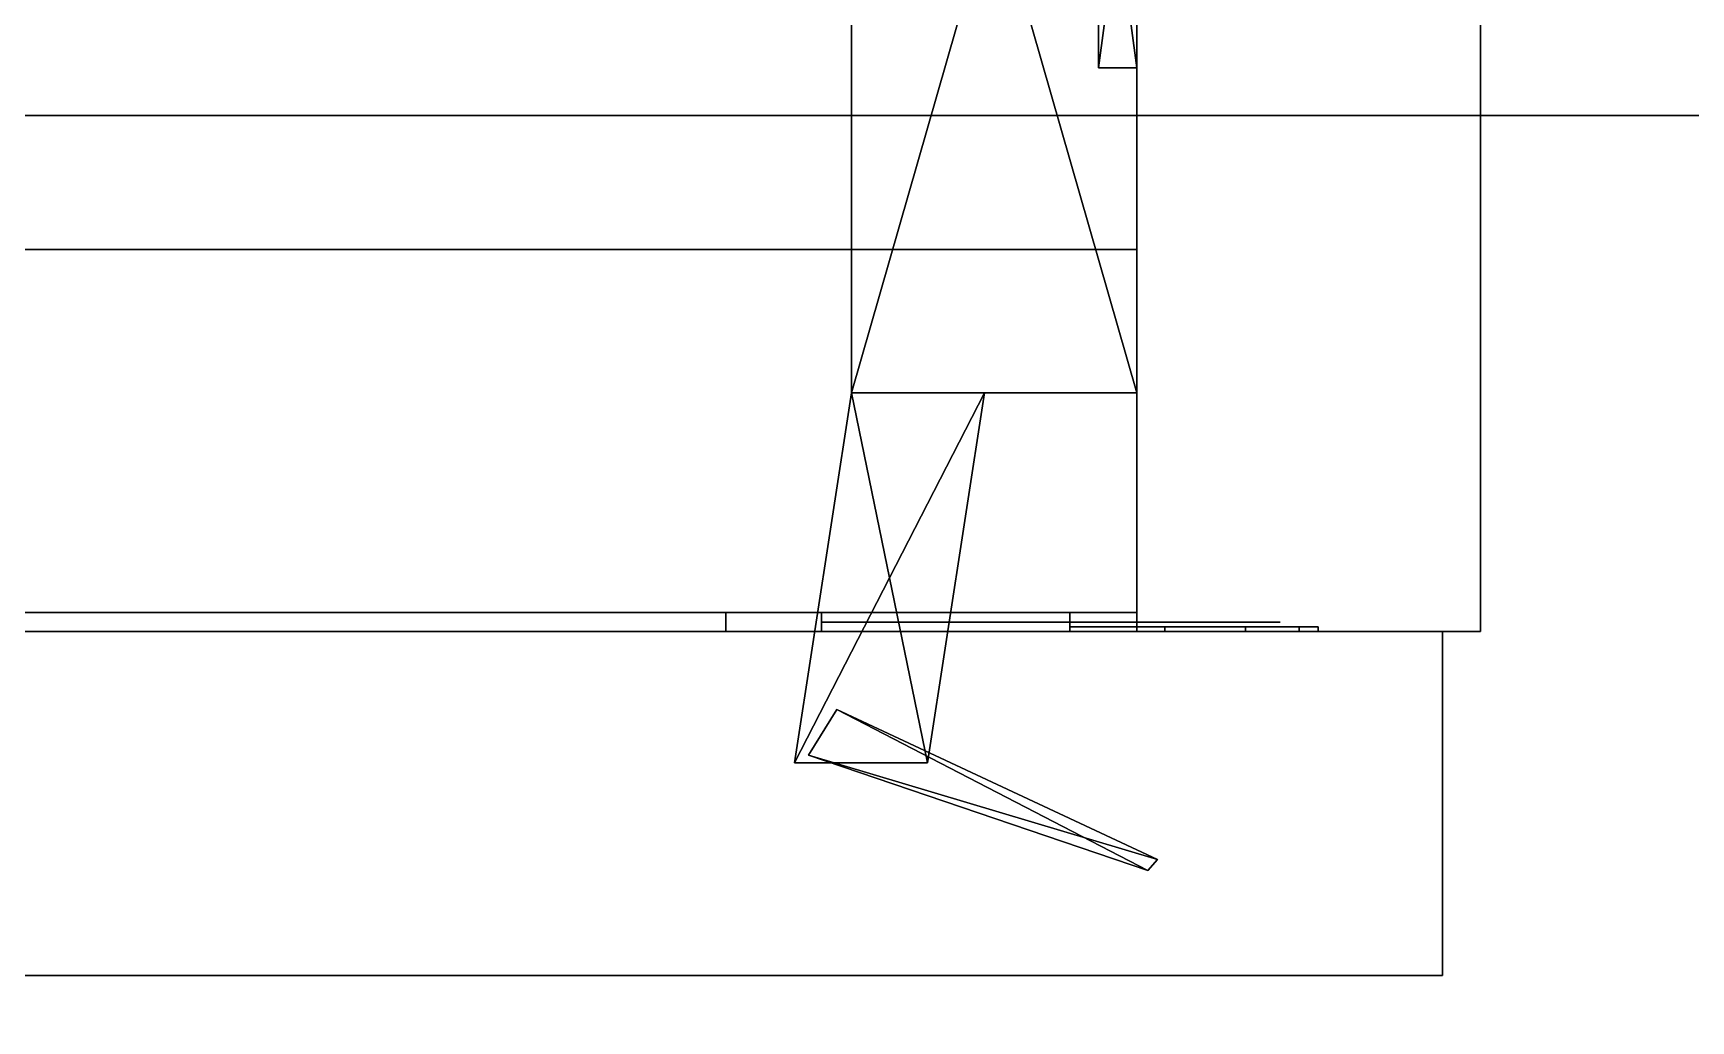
# Model space of a CAD drawing. Extents: x 0 to 5507, y -6518 to 0.
# Drawn here: x 2374.2 to 2461, y -730.4 to -678.7 of the extents above; entities that cross this region are included whole.
import ezdxf

# ---------------------------------------------------------------- set-up
doc = ezdxf.new("R2010")
doc.units = 0
for name, color, linetype in [('LAYER0', 7, 'CONTINUOUS'), ('LAYER192', 7, 'CONTINUOUS'), ('LAYER202', 7, 'CONTINUOUS'), ('LAYER203', 7, 'CONTINUOUS'), ('LAYER206', 7, 'CONTINUOUS'), ('LAYER211', 28, 'CONTINUOUS'), ('LAYER212', 253, 'CONTINUOUS'), ('LAYER213', 28, 'CONTINUOUS'), ('LAYER214', 253, 'CONTINUOUS'), ('LAYER215', 254, 'CONTINUOUS'), ('LAYER308', 254, 'CONTINUOUS')]:
    doc.layers.add(name, color=color, linetype=linetype)

msp = doc.modelspace()

# ---------------------------------------------------------------- linework, layer by layer
at = {"layer": 'LAYER0', "invisible_edges": 1}
for points in [[(5507, 0), (0, -6518), (0, 0), (5507, 0)], [(5507, -6518, 5), (0, 0, 5), (0, -6518, 5), (5507, -6518, 5)], [(0, 0, 5), (5507, -6518, 5), (5507, 0, 5), (0, 0, 5)], [(0, -6518), (5507, 0), (5507, -6518), (0, -6518)]]:
    msp.add_3dface(points, dxfattribs=at)
at = {"layer": 'LAYER192', "invisible_edges": 1}
for points in [[(2432, -360, 116), (1784, -710, 116), (1784, -360, 116), (2432, -360, 116)], [(1784, -710, 116), (2432, -360, 116), (2432, -710, 116), (1784, -710, 116)], [(2432, -710, 134), (1784, -360, 134), (1784, -710, 134), (2432, -710, 134)], [(1784, -360, 134), (2432, -710, 134), (2432, -360, 134), (1784, -360, 134)], [(2432, -360, 116), (2432, -710, 134), (2432, -710, 116), (2432, -360, 116)], [(2432, -710, 134), (2432, -360, 116), (2432, -360, 134), (2432, -710, 134)], [(2432, -710, 134), (1784, -710, 116), (2432, -710, 116), (2432, -710, 134)], [(1784, -710, 116), (2432, -710, 134), (1784, -710, 134), (1784, -710, 116)]]:
    msp.add_3dface(points, dxfattribs=at)
at = {"layer": 'LAYER202', "invisible_edges": 1}
for points in [[(2432, -360, 115), (2432, -710, 885), (2432, -360, 885), (2432, -360, 115)], [(2432, -710, 885), (2432, -360, 115), (2432, -710, 115), (2432, -710, 885)], [(2432, -360, 115), (2450, -710, 115), (2432, -710, 115), (2432, -360, 115)], [(2450, -710, 115), (2432, -360, 115), (2450, -360, 115), (2450, -710, 115)], [(2450, -360, 885), (2432, -710, 885), (2450, -710, 885), (2450, -360, 885)], [(2432, -710, 885), (2450, -360, 885), (2432, -360, 885), (2432, -710, 885)], [(2450, -710, 115), (2450, -360, 885), (2450, -710, 885), (2450, -710, 115)], [(2450, -360, 885), (2450, -710, 115), (2450, -360, 115), (2450, -360, 885)], [(2450, -710, 115), (2432, -710, 885), (2432, -710, 115), (2450, -710, 115)], [(2432, -710, 885), (2450, -710, 115), (2450, -710, 885), (2432, -710, 885)]]:
    msp.add_3dface(points, dxfattribs=at)
at = {"layer": 'LAYER203', "invisible_edges": 1}
for points in [[(2432, -629, 866.5), (1784, -709, 866.5), (1784, -629, 866.5), (2432, -629, 866.5)], [(1784, -709, 866.5), (2432, -629, 866.5), (2432, -709, 866.5), (1784, -709, 866.5)], [(2432, -709, 884.5), (1784, -629, 884.5), (1784, -709, 884.5), (2432, -709, 884.5)], [(1784, -629, 884.5), (2432, -709, 884.5), (2432, -629, 884.5), (1784, -629, 884.5)], [(2432, -629, 866.5), (2432, -709, 884.5), (2432, -709, 866.5), (2432, -629, 866.5)], [(2432, -709, 884.5), (2432, -629, 866.5), (2432, -629, 884.5), (2432, -709, 884.5)], [(2432, -709, 884.5), (1784, -709, 866.5), (2432, -709, 866.5), (2432, -709, 884.5)], [(1784, -709, 866.5), (2432, -709, 884.5), (1784, -709, 884.5), (1784, -709, 866.5)]]:
    msp.add_3dface(points, dxfattribs=at)
at = {"layer": 'LAYER206', "invisible_edges": 1}
for points in [[(2432, -384.6001, 491), (1784, -690, 491), (1784, -384.6001, 491), (2432, -384.6001, 491)], [(1784, -690, 491), (2432, -384.6001, 491), (2432, -690, 491), (1784, -690, 491)], [(2432, -690, 509), (1784, -384.6001, 509), (1784, -690, 509), (2432, -690, 509)], [(1784, -384.6001, 509), (2432, -690, 509), (2432, -384.6001, 509), (1784, -384.6001, 509)], [(2432, -384.6001, 491), (2432, -690, 509), (2432, -690, 491), (2432, -384.6001, 491)], [(2432, -690, 509), (2432, -384.6001, 491), (2432, -384.6001, 509), (2432, -690, 509)], [(2432, -690, 509), (1784, -690, 491), (2432, -690, 491), (2432, -690, 509)], [(1784, -690, 491), (2432, -690, 509), (1784, -690, 509), (1784, -690, 491)]]:
    msp.add_3dface(points, dxfattribs=at)
at = {"layer": 'LAYER211'}
for points in [[(2410.5, -709, 239), (2410.5, -710, 239), (2410.5, -709, 239)], [(2410.5, -709, 197), (2428.5, -709, 197), (2428.5, -709, 197), (2410.5, -709, 197)], [(2410.5, -709, 239), (2428.5, -709, 239), (2428.5, -709, 239), (2410.5, -709, 239)], [(2428.5, -709, 197), (2428.5, -710, 197), (2410.5, -710, 197), (2410.5, -709, 197)], [(2410.5, -710, 197), (2410.5, -710, 239), (2410.5, -709, 239), (2410.5, -709, 197)], [(2428.5, -709, 239), (2428.5, -710, 239), (2410.5, -710, 239), (2410.5, -709, 239)], [(2415.5, -709, 209), (2415.5, -710, 209), (2415.5, -710, 227), (2415.5, -709, 227)], [(2415.5, -709, 209), (2415.5, -710, 209), (2428.5, -710, 209), (2428.5, -709, 209)], [(2415.5, -709, 227), (2415.5, -710, 227), (2428.5, -710, 227), (2428.5, -709, 227)], [(2428.5, -709, 209), (2428.5, -710, 209), (2428.5, -710, 197), (2428.5, -709, 197)], [(2428.5, -709, 227), (2428.5, -710, 227), (2428.5, -710, 239), (2428.5, -709, 239)], [(2410.5, -710, 197), (2428.5, -710, 197), (2428.5, -710, 239), (2410.5, -710, 239)], [(2415.5, -710, 209), (2415.5, -710, 227), (2415.5, -710, 209)], [(2428.5, -710, 209), (2428.5, -710, 197), (2428.5, -710, 209)], [(2428.5, -710, 227), (2428.5, -710, 239), (2428.5, -710, 227)]]:
    msp.add_3dface(points, dxfattribs=at)
for points, invisible_edges in [([(2410.5, -709, 239), (2410.5, -709, 197), (2415.5, -709, 209), (2415.5, -709, 227)], 10), ([(2410.5, -709, 197), (2415.5, -709, 209), (2428.5, -709, 209), (2428.5, -709, 197)], 1), ([(2410.5, -709, 239), (2415.5, -709, 227), (2428.5, -709, 227), (2428.5, -709, 239)], 1), ([(2428.5, -709.5, 227), (2428.5, -709.5, 209), (2415.5, -709.5, 209), (2415.5, -709.5, 227)], 1), ([(2432.709, -709.5, 223.3167), (2432.5, -709.5, 212.5), (2428.5, -709.5, 209), (2428.5, -709.5, 227)], 5), ([(2439.5, -709.5, 223.5), (2439.5, -709.5, 212.5), (2432.5, -709.5, 212.5), (2432.709, -709.5, 223.3167)], 4), ([(2428.5, -709.75, 205), (2433.475, -709.75, 205.9896), (2432.5, -709.75, 212.5), (2428.5, -709.75, 209)], 2), ([(2433.475, -709.75, 230.0104), (2428.5, -709.75, 231), (2428.5, -709.75, 227), (2432.5, -709.75, 223.5)], 8), ([(2433.475, -709.75, 205.9896), (2437.692, -709.75, 208.8076), (2436, -709.75, 212.5), (2432.5, -709.75, 212.5)], 10), ([(2437.692, -709.75, 227.1924), (2433.475, -709.75, 230.0104), (2432.5, -709.75, 223.5), (2436, -709.75, 223.5)], 10), ([(2437.692, -709.75, 208.8076), (2440.51, -709.75, 213.0251), (2439.5, -709.75, 212.5), (2436, -709.75, 212.5)], 10), ([(2440.51, -709.75, 222.9749), (2437.692, -709.75, 227.1924), (2436, -709.75, 223.5), (2439.5, -709.75, 223.5)], 10), ([(2440.51, -709.75, 213.0251), (2441.5, -709.75, 218), (2439.5, -709.75, 218), (2439.5, -709.75, 212.5)], 10), ([(2441.5, -709.75, 218), (2440.51, -709.75, 222.9749), (2439.5, -709.75, 223.5), (2439.5, -709.75, 218)], 10)]:
    msp.add_3dface(points, dxfattribs=dict(at, invisible_edges=invisible_edges))
at = {"layer": 'LAYER212'}
for points in [[(2432, -697.5, 211.2174), (2417.079, -697.5, 211.2174), (2432, -645.5, 211.2174), (2432, -697.5, 211.2174)], [(2432, -645.5, 211.2174), (2417.079, -697.5, 211.2174), (2417.079, -645.5, 211.2174), (2432, -645.5, 211.2174)], [(2432, -645.5, 224.7826), (2417.079, -645.5, 224.7826), (2432, -697.5, 224.7826), (2432, -645.5, 224.7826)], [(2432, -697.5, 224.7826), (2417.079, -645.5, 224.7826), (2417.079, -697.5, 224.7826), (2432, -697.5, 224.7826)], [(2417.079, -697.5, 211.2174), (2417.079, -697.5, 224.7826), (2417.079, -645.5, 211.2174), (2417.079, -697.5, 211.2174)], [(2417.079, -645.5, 211.2174), (2417.079, -697.5, 224.7826), (2417.079, -645.5, 224.7826), (2417.079, -645.5, 211.2174)], [(2430.01, -680.5, 244), (2432, -680.5, 244), (2432, -665.5, 244), (2430.01, -680.5, 244)], [(2430.01, -680.5, 244), (2432, -665.5, 244), (2430.01, -665.5, 244), (2430.01, -680.5, 244)], [(2430.01, -665.5, 192), (2432, -665.5, 192), (2432, -680.5, 192), (2430.01, -665.5, 192)], [(2430.01, -665.5, 192), (2432, -680.5, 192), (2430.01, -680.5, 192), (2430.01, -665.5, 192)], [(2430.01, -680.5, 192), (2430.01, -680.5, 244), (2430.01, -665.5, 244), (2430.01, -680.5, 192)], [(2430.01, -680.5, 192), (2430.01, -665.5, 244), (2430.01, -665.5, 192), (2430.01, -680.5, 192)], [(2432, -680.5, 192), (2432, -680.5, 244), (2430.01, -680.5, 244), (2432, -680.5, 192)], [(2432, -680.5, 192), (2430.01, -680.5, 244), (2430.01, -680.5, 192), (2432, -680.5, 192)], [(2421.058, -716.8652, 211.2174), (2414.094, -716.8652, 211.2174), (2424.042, -697.5, 211.2174), (2421.058, -716.8652, 211.2174)], [(2424.042, -697.5, 211.2174), (2414.094, -716.8652, 211.2174), (2417.079, -697.5, 211.2174), (2424.042, -697.5, 211.2174)], [(2421.058, -716.8652, 224.7826), (2417.079, -697.5, 224.7826), (2414.094, -716.8652, 224.7826), (2421.058, -716.8652, 224.7826)], [(2414.094, -716.8652, 211.2174), (2414.094, -716.8652, 224.7826), (2417.079, -697.5, 211.2174), (2414.094, -716.8652, 211.2174)], [(2417.079, -697.5, 211.2174), (2414.094, -716.8652, 224.7826), (2417.079, -697.5, 224.7826), (2417.079, -697.5, 211.2174)], [(2424.042, -697.5, 224.7826), (2417.079, -697.5, 224.7826), (2421.058, -716.8652, 224.7826), (2424.042, -697.5, 224.7826)], [(2416.308, -714.0752, 212.3477), (2432.591, -722.5, 212.3477), (2414.818, -716.4556, 212.3477), (2416.308, -714.0752, 212.3477)], [(2416.308, -714.0752, 223.652), (2414.818, -716.4556, 223.652), (2433.082, -721.9229, 223.652), (2416.308, -714.0752, 223.652)], [(2433.082, -721.9229, 212.3477), (2432.591, -722.5, 212.3477), (2416.308, -714.0752, 212.3477), (2433.082, -721.9229, 212.3477)], [(2433.082, -721.9229, 223.652), (2414.818, -716.4556, 223.652), (2432.591, -722.5, 223.652), (2433.082, -721.9229, 223.652)], [(2432.591, -722.5, 212.3477), (2432.591, -722.5, 223.652), (2414.818, -716.4556, 212.3477), (2432.591, -722.5, 212.3477)], [(2414.818, -716.4556, 212.3477), (2432.591, -722.5, 223.652), (2414.818, -716.4556, 223.652), (2414.818, -716.4556, 212.3477)]]:
    msp.add_3dface(points, dxfattribs=at)
at = {"layer": 'LAYER213'}
for points in [[(2410.5, -709, 803), (2410.5, -710, 803), (2410.5, -709, 803)], [(2410.5, -709, 761), (2428.5, -709, 761), (2428.5, -709, 761), (2410.5, -709, 761)], [(2410.5, -709, 803), (2428.5, -709, 803), (2428.5, -709, 803), (2410.5, -709, 803)], [(2428.5, -709, 761), (2428.5, -710, 761), (2410.5, -710, 761), (2410.5, -709, 761)], [(2410.5, -710, 761), (2410.5, -710, 803), (2410.5, -709, 803), (2410.5, -709, 761)], [(2428.5, -709, 803), (2428.5, -710, 803), (2410.5, -710, 803), (2410.5, -709, 803)], [(2415.5, -709, 773), (2415.5, -710, 773), (2415.5, -710, 791), (2415.5, -709, 791)], [(2415.5, -709, 773), (2415.5, -710, 773), (2428.5, -710, 773), (2428.5, -709, 773)], [(2415.5, -709, 791), (2415.5, -710, 791), (2428.5, -710, 791), (2428.5, -709, 791)], [(2428.5, -709, 773), (2428.5, -710, 773), (2428.5, -710, 761), (2428.5, -709, 761)], [(2428.5, -709, 791), (2428.5, -710, 791), (2428.5, -710, 803), (2428.5, -709, 803)], [(2410.5, -710, 761), (2428.5, -710, 761), (2428.5, -710, 803), (2410.5, -710, 803)], [(2415.5, -710, 773), (2415.5, -710, 791), (2415.5, -710, 773)], [(2428.5, -710, 773), (2428.5, -710, 761), (2428.5, -710, 773)], [(2428.5, -710, 791), (2428.5, -710, 803), (2428.5, -710, 791)]]:
    msp.add_3dface(points, dxfattribs=at)
for points, invisible_edges in [([(2410.5, -709, 803), (2410.5, -709, 761), (2415.5, -709, 773), (2415.5, -709, 791)], 10), ([(2410.5, -709, 761), (2415.5, -709, 773), (2428.5, -709, 773), (2428.5, -709, 761)], 1), ([(2410.5, -709, 803), (2415.5, -709, 791), (2428.5, -709, 791), (2428.5, -709, 803)], 1), ([(2428.5, -709.5, 791), (2428.5, -709.5, 773), (2415.5, -709.5, 773), (2415.5, -709.5, 791)], 1), ([(2432.709, -709.5, 787.3167), (2432.5, -709.5, 776.5), (2428.5, -709.5, 773), (2428.5, -709.5, 791)], 5), ([(2439.5, -709.5, 787.5), (2439.5, -709.5, 776.5), (2432.5, -709.5, 776.5), (2432.709, -709.5, 787.3167)], 4), ([(2428.5, -709.75, 769), (2433.475, -709.75, 769.9896), (2432.5, -709.75, 776.5), (2428.5, -709.75, 773)], 2), ([(2433.475, -709.75, 794.0104), (2428.5, -709.75, 795), (2428.5, -709.75, 791), (2432.5, -709.75, 787.5)], 8), ([(2433.475, -709.75, 769.9896), (2437.692, -709.75, 772.8076), (2436, -709.75, 776.5), (2432.5, -709.75, 776.5)], 10), ([(2437.692, -709.75, 791.1924), (2433.475, -709.75, 794.0104), (2432.5, -709.75, 787.5), (2436, -709.75, 787.5)], 10), ([(2437.692, -709.75, 772.8076), (2440.51, -709.75, 777.0251), (2439.5, -709.75, 776.5), (2436, -709.75, 776.5)], 10), ([(2440.51, -709.75, 786.9749), (2437.692, -709.75, 791.1924), (2436, -709.75, 787.5), (2439.5, -709.75, 787.5)], 10), ([(2440.51, -709.75, 777.0251), (2441.5, -709.75, 782), (2439.5, -709.75, 782), (2439.5, -709.75, 776.5)], 10), ([(2441.5, -709.75, 782), (2440.51, -709.75, 786.9749), (2439.5, -709.75, 787.5), (2439.5, -709.75, 782)], 10)]:
    msp.add_3dface(points, dxfattribs=dict(at, invisible_edges=invisible_edges))
at = {"layer": 'LAYER214'}
for points in [[(2432, -697.5, 775.2174), (2417.079, -697.5, 775.2174), (2432, -645.5, 775.2174), (2432, -697.5, 775.2174)], [(2432, -645.5, 775.2174), (2417.079, -697.5, 775.2174), (2417.079, -645.5, 775.2174), (2432, -645.5, 775.2174)], [(2432, -645.5, 788.7826), (2417.079, -645.5, 788.7826), (2432, -697.5, 788.7826), (2432, -645.5, 788.7826)], [(2432, -697.5, 788.7826), (2417.079, -645.5, 788.7826), (2417.079, -697.5, 788.7826), (2432, -697.5, 788.7826)], [(2417.079, -697.5, 775.2174), (2417.079, -697.5, 788.7826), (2417.079, -645.5, 775.2174), (2417.079, -697.5, 775.2174)], [(2417.079, -645.5, 775.2174), (2417.079, -697.5, 788.7826), (2417.079, -645.5, 788.7826), (2417.079, -645.5, 775.2174)], [(2430.01, -680.5, 808), (2432, -680.5, 808), (2432, -665.5, 808), (2430.01, -680.5, 808)], [(2430.01, -680.5, 808), (2432, -665.5, 808), (2430.01, -665.5, 808), (2430.01, -680.5, 808)], [(2430.01, -665.5, 756), (2432, -665.5, 756), (2432, -680.5, 756), (2430.01, -665.5, 756)], [(2430.01, -665.5, 756), (2432, -680.5, 756), (2430.01, -680.5, 756), (2430.01, -665.5, 756)], [(2430.01, -680.5, 756), (2430.01, -680.5, 808), (2430.01, -665.5, 808), (2430.01, -680.5, 756)], [(2430.01, -680.5, 756), (2430.01, -665.5, 808), (2430.01, -665.5, 756), (2430.01, -680.5, 756)], [(2432, -680.5, 756), (2432, -680.5, 808), (2430.01, -680.5, 808), (2432, -680.5, 756)], [(2432, -680.5, 756), (2430.01, -680.5, 808), (2430.01, -680.5, 756), (2432, -680.5, 756)], [(2421.058, -716.8652, 775.2174), (2414.094, -716.8652, 775.2174), (2424.042, -697.5, 775.2174), (2421.058, -716.8652, 775.2174)], [(2424.042, -697.5, 775.2174), (2414.094, -716.8652, 775.2174), (2417.079, -697.5, 775.2174), (2424.042, -697.5, 775.2174)], [(2421.058, -716.8652, 788.7826), (2417.079, -697.5, 788.7826), (2414.094, -716.8652, 788.7826), (2421.058, -716.8652, 788.7826)], [(2414.094, -716.8652, 775.2174), (2414.094, -716.8652, 788.7826), (2417.079, -697.5, 775.2174), (2414.094, -716.8652, 775.2174)], [(2417.079, -697.5, 775.2174), (2414.094, -716.8652, 788.7826), (2417.079, -697.5, 788.7826), (2417.079, -697.5, 775.2174)], [(2424.042, -697.5, 788.7826), (2417.079, -697.5, 788.7826), (2421.058, -716.8652, 788.7826), (2424.042, -697.5, 788.7826)], [(2416.308, -714.0752, 776.3477), (2432.591, -722.5, 776.3477), (2414.818, -716.4556, 776.3477), (2416.308, -714.0752, 776.3477)], [(2416.308, -714.0752, 787.652), (2414.818, -716.4556, 787.652), (2433.082, -721.9229, 787.652), (2416.308, -714.0752, 787.652)], [(2433.082, -721.9229, 776.3477), (2432.591, -722.5, 776.3477), (2416.308, -714.0752, 776.3477), (2433.082, -721.9229, 776.3477)], [(2433.082, -721.9229, 787.652), (2414.818, -716.4556, 787.652), (2432.591, -722.5, 787.652), (2433.082, -721.9229, 787.652)], [(2432.591, -722.5, 776.3477), (2432.591, -722.5, 787.652), (2414.818, -716.4556, 776.3477), (2432.591, -722.5, 776.3477)], [(2414.818, -716.4556, 776.3477), (2432.591, -722.5, 787.652), (2414.818, -716.4556, 787.652), (2414.818, -716.4556, 776.3477)]]:
    msp.add_3dface(points, dxfattribs=at)
at = {"layer": 'LAYER215', "invisible_edges": 1}
for points in [[(2109.5, -710, 882), (2448, -710, 118), (2109.5, -710, 118), (2109.5, -710, 882)], [(2448, -710, 118), (2109.5, -710, 882), (2448, -710, 882), (2448, -710, 118)], [(2109.5, -728, 118), (2448, -710, 118), (2448, -728, 118), (2109.5, -728, 118)], [(2448, -710, 118), (2109.5, -728, 118), (2109.5, -710, 118), (2448, -710, 118)], [(2109.5, -710, 882), (2448, -728, 882), (2448, -710, 882), (2109.5, -710, 882)], [(2448, -728, 882), (2109.5, -710, 882), (2109.5, -728, 882), (2448, -728, 882)], [(2448, -728, 882), (2448, -710, 118), (2448, -710, 882), (2448, -728, 882)], [(2448, -710, 118), (2448, -728, 882), (2448, -728, 118), (2448, -710, 118)], [(2448, -728, 882), (2109.5, -728, 118), (2448, -728, 118), (2448, -728, 882)], [(2109.5, -728, 118), (2448, -728, 882), (2109.5, -728, 882), (2109.5, -728, 118)]]:
    msp.add_3dface(points, dxfattribs=at)
at = {"layer": 'LAYER308', "invisible_edges": 1}
for points in [[(1070, -150, 1630), (2480, -683, 1630), (2480, -150, 1630), (1070, -150, 1630)], [(2480, -683, 1630), (1070, -150, 1630), (1070, -683, 1630), (2480, -683, 1630)], [(1070, -683, 1612), (2480, -150, 1612), (2480, -683, 1612), (1070, -683, 1612)], [(2480, -150, 1612), (1070, -683, 1612), (1070, -150, 1612), (2480, -150, 1612)], [(1070, -683, 1612), (2480, -683, 1630), (1070, -683, 1630), (1070, -683, 1612)], [(2480, -683, 1630), (1070, -683, 1612), (2480, -683, 1612), (2480, -683, 1630)]]:
    msp.add_3dface(points, dxfattribs=at)

# ---------------------------------------------------------------- meshes
at = {"layer": 'LAYER211'}
mesh = msp.add_polymesh((2, 9), dxfattribs=at)
for k, corner in enumerate([(2428.5, -709.75, 205), (2433.475, -709.75, 205.9896), (2437.692, -709.75, 208.8076), (2440.51, -709.75, 213.0251), (2441.5, -709.75, 218), (2440.51, -709.75, 222.9749), (2437.692, -709.75, 227.1924), (2433.475, -709.75, 230.0104), (2428.5, -709.75, 231), (2428.5, -710, 205), (2433.475, -710, 205.9896), (2437.692, -710, 208.8076), (2440.51, -710, 213.0251), (2441.5, -710, 218), (2440.51, -710, 222.9749), (2437.692, -710, 227.1924), (2433.475, -710, 230.0104), (2428.5, -710, 231)]):
    mesh.set_mesh_vertex(divmod(k, 9), corner)
at = {"layer": 'LAYER213'}
mesh = msp.add_polymesh((2, 9), dxfattribs=at)
for k, corner in enumerate([(2428.5, -709.75, 769), (2433.475, -709.75, 769.9896), (2437.692, -709.75, 772.8076), (2440.51, -709.75, 777.0251), (2441.5, -709.75, 782), (2440.51, -709.75, 786.9749), (2437.692, -709.75, 791.1924), (2433.475, -709.75, 794.0104), (2428.5, -709.75, 795), (2428.5, -710, 769), (2433.475, -710, 769.9896), (2437.692, -710, 772.8076), (2440.51, -710, 777.0251), (2441.5, -710, 782), (2440.51, -710, 786.9749), (2437.692, -710, 791.1924), (2433.475, -710, 794.0104), (2428.5, -710, 795)]):
    mesh.set_mesh_vertex(divmod(k, 9), corner)

doc.saveas('drawing.dxf')
